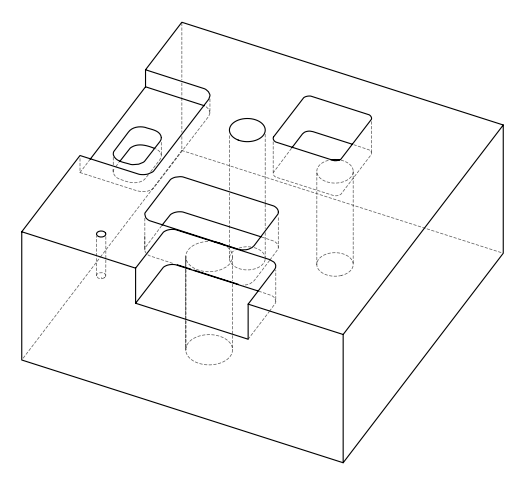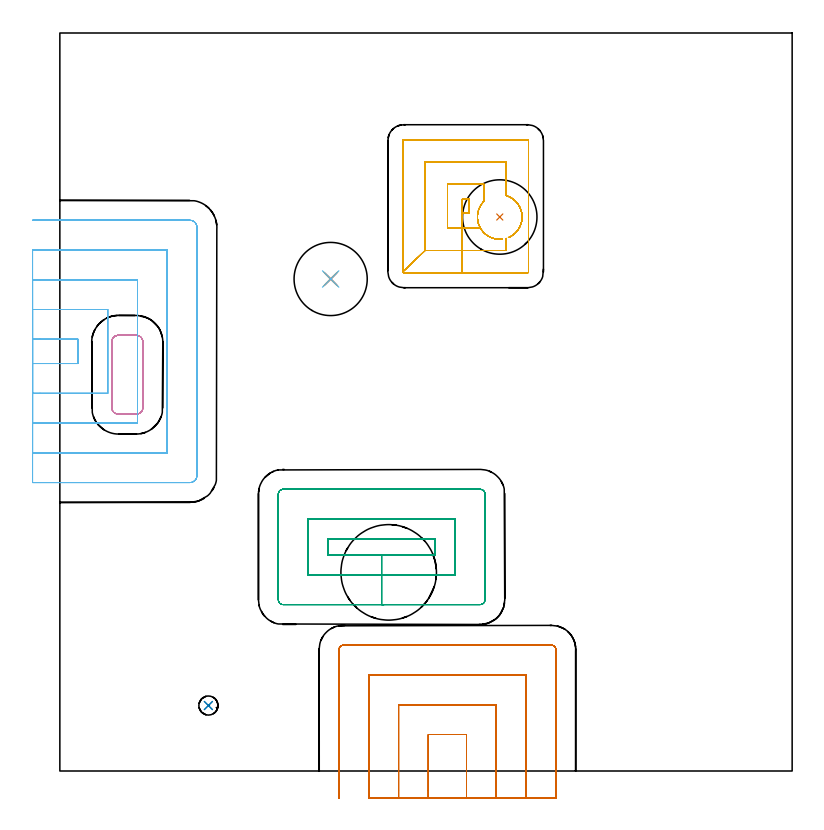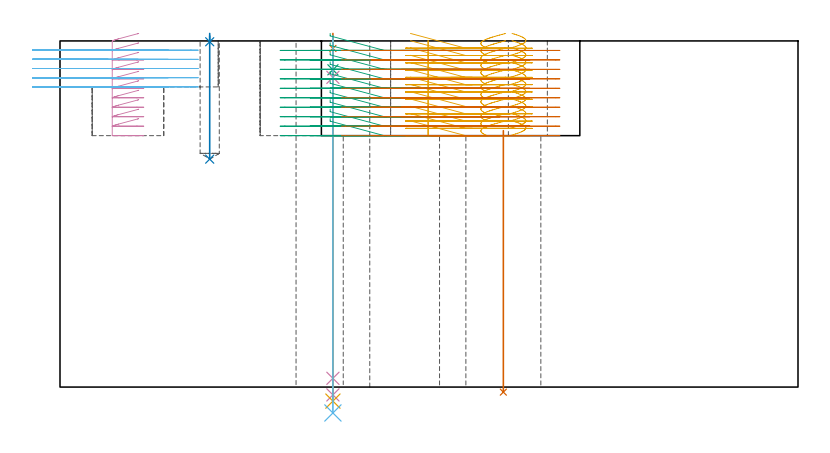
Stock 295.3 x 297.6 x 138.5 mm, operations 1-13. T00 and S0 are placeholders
(PLAN: 14 operations, 10 tool changes, 68.6 min)
(1 SPOT_DRILL | STEP1HOLE | NXT0321_9005460120000 | 0.05 min | 184 mm3)
(2 SPOT_DRILL_1 | STEP1POCKET | NXT0321_9005460120000 | 0.03 min | 0 mm3)
(3 DRILL_BLIND_HOLE_INTO_CENTER | STEP1HOLE | UGT0301_196 | 0.06 min | 366 mm3)
(4 GUN_DRILL_THROUGH_HOLE | STEP1HOLE | UGT0307_003 | 0.63 min | 4912 mm3)
(5 SPADE_DRILL_TO_ENLARGE_THROUGH_HOLE | STEP1HOLE | UGT0306_009 | 0.59 min | 31735 mm3)
(6 DRILL_TO_ENLARGE_THROUGH_HOLE | STEP1HOLE | UGT0301_394 | 0.61 min | 57424 mm3)
(7 INDEXABLE_INSERT_DRILL_THROUGH_HOLE_FROM_SOLID | STEP1HOLE_1 | NXT0302_031 | 0.43 min | 97858 mm3)
(8 DRILL_BLIND_HOLE_INTO_CENTER_1 | STEP1POCKET | UGT0301_196 | 0.2 min | 2124 mm3)
(9 MILL_RECTANGULAR_POCKET | POCKET_RECTANGULAR_STRAIGHT | NXT0201_012 | Follow Part, ap 4, ae 75% | 11.9 min | 232084 mm3)
(10 MILL_RECTANGULAR_POCKET_1 | POCKET_RECTANGULAR_STRAIGHT_1 | NXT0201_012 | Follow Part, ap 4, ae 75% | 2.78 min | 48089 mm3)
(11 MILL_RECTANGULAR_POCKET_2 | POCKET_RECTANGULAR_STRAIGHT_2 | NXT0201_011 | Follow Part, ap 3, ae 75% | 15.8 min | 128040 mm3)
(12 MILL_SLOT | SLOT_PARTIAL_RECTANGULAR | NXT0201_012 | Follow Part, ap 4, ae 75% | 12.11 min | 117570 mm3)
(13 MILL_SLOT_1 | SLOT_PARTIAL_RECTANGULAR_1 | NXT0201_012 | Follow Part, ap 4, ae 75% | 17.78 min | 228581 mm3)
(14 MILL_THROUGH_HOLE_FROM_SOLID_MATERIAL | STEP1HOLE_2 | UGT0201_018 | Circular | 5.63 min | 117104 mm3)
(TOOL NXT0321_9005460120000 | NC Spot Drill, 142deg, 12mm, Carbide, Uncoated | D12 PA142 FL30 Z2)
(TOOL UGT0301_196 | Twist Drill 7.7 mm | D7.7 PA118 FL73 Z2)
(TOOL UGT0307_003 | Gun Drill 7 mm | D7 PA130 FL24 Z1)
(TOOL UGT0306_009 | Spade Drill 18.5mm | D18.5 PA132 FL10 Z2)
(TOOL UGT0301_394 | Twist Drill 29.5 mm | D29.5 PA118 FL165 Z2)
(TOOL NXT0302_031 | Index. Insert Drill 30mm [880-D3000L32-05] | D30 PA176 FL150 Z2)
(TOOL NXT0201_012 | ENDMILL 16mm [2P460-1600-NA 1630] | D16 FL38 Z6)
(TOOL NXT0201_011 | ENDMILL 12mm [2P460-1200-NA 1630] | D12 FL38 Z6)
(TOOL UGT0201_018 | End mill 30 mm | D30 FL50 Z4)
(OP 1 SPOT_DRILL)
G17 G21 G94 G90
T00 M6
G54
G17 G0 G90 X109.2 Y198.4 S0 M3
G43 Z148.5 H0
G94 G81 G98 Z135.5 F250. R141.5
G80
M5
M2
(OP 2 SPOT_DRILL_1)
G17 G21 G94 G90
T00 M6
G54
G17 G0 G90 X59.9 Y26.4 S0 M3
G43 Z148.5 H0
G94 G81 G98 Z138.169 F250. R141.5
G80
M5
M2
(OP 3 DRILL_BLIND_HOLE_INTO_CENTER)
G17 G21 G94 G90
T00 M6
G54
G17 G0 G90 X109.2 Y198.4 S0 M3
G43 Z148.5 H0
G94 G81 G98 Z126.95 F250. R140.5
G80
M5
M2
(OP 4 GUN_DRILL_THROUGH_HOLE)
G17 G21 G94 G90
T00 M6
G54
G17 G0 G90 X109.2 Y198.4 M8
G43 Z148.5 H0
Z136.133
S716 M3
G94 G1 Z123.921 F125. M26
G4 X.084
Z3.5 F250.
G4 X.084
Z-3.132 F125.
G4 X.084
M5
M9
G0 Z136.133
Z148.5
M2
(OP 5 SPADE_DRILL_TO_ENLARGE_THROUGH_HOLE)
G17 G21 G94 G90
T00 M6
G54
G17 G0 G90 X109.2 Y198.4 S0 M3
G43 Z148.5 H0
G94 G73 G98 Z-5.618 F250. Q18.015 R140.5
G80
M5
M2
(OP 6 DRILL_TO_ENLARGE_THROUGH_HOLE)
G17 G21 G94 G90
T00 M6
G54
G17 G0 G90 X109.2 Y198.4 S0 M3
G43 Z148.5 H0
G94 G73 G98 Z-10.363 F250. Q24.81 R140.5
G80
M5
M2
(OP 7 INDEXABLE_INSERT_DRILL_THROUGH_HOLE_FROM_SOLID)
G17 G21 G94 G90
T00 M6
G54
G17 G0 G90 X177.4 Y223.4 S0 M3
G43 Z148.5 H1
G94 G81 G98 Z-2.024 F250. R102.6
G80
M5
M2
(OP 8 DRILL_BLIND_HOLE_INTO_CENTER_1)
G17 G21 G94 G90
T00 M6
G54
G17 G0 G90 X59.9 Y26.4 S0 M3
G43 Z148.5 H0
G94 G81 G98 Z91.2 F250. R140.5
G80
M5
M2
(OP 9 MILL_RECTANGULAR_POCKET)
G17 G21 G94 G90
T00 M6
G54
G17 G0 G90 X108.1 Y90.791 S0 M3
G43 Z148.5 H1
Z141.5
G94 G1 Y87.1 Z140.511 F250.
X129.75 Z134.71
X151.4 F500.
Y93.6
X108.1
Y87.1
X129.75
Y79.1
X159.4
Y101.6
X100.1
Y79.1
X129.75
Y67.1
X169.5
G3 X171.4 Y69. R1.9
G1 Y111.7
G3 X169.5 Y113.6 R1.9
G1 X90.
G3 X88.1 Y111.7 R1.9
G1 Y69.
G3 X90. Y67.1 R1.9
G1 X129.75
X130.75
G0 X108.1 Y90.791 Z137.71
G1 Y87.1 Z136.721 F250.
X129.75 Z130.92
X151.4 F500.
Y93.6
X108.1
Y87.1
X129.75
Y79.1
X159.4
Y101.6
X100.1
Y79.1
X129.75
Y67.1
X169.5
G3 X171.4 Y69. R1.9
G1 Y111.7
G3 X169.5 Y113.6 R1.9
G1 X90.
G3 X88.1 Y111.7 R1.9
G1 Y69.
G3 X90. Y67.1 R1.9
G1 X129.75
X130.75
G0 X108.1 Y90.791 Z133.92
G1 Y87.1 Z132.931 F250.
X129.75 Z127.13
X151.4 F500.
Y93.6
X108.1
Y87.1
X129.75
Y79.1
X159.4
Y101.6
X100.1
Y79.1
X129.75
Y67.1
X169.5
G3 X171.4 Y69. R1.9
G1 Y111.7
G3 X169.5 Y113.6 R1.9
G1 X90.
G3 X88.1 Y111.7 R1.9
G1 Y69.
G3 X90. Y67.1 R1.9
G1 X129.75
X130.75
G0 X108.1 Y90.791 Z130.13
G1 Y87.1 Z129.141 F250.
X129.75 Z123.34
X151.4 F500.
Y93.6
X108.1
Y87.1
X129.75
Y79.1
X159.4
Y101.6
X100.1
Y79.1
X129.75
Y67.1
X169.5
G3 X171.4 Y69. R1.9
G1 Y111.7
G3 X169.5 Y113.6 R1.9
G1 X90.
G3 X88.1 Y111.7 R1.9
G1 Y69.
G3 X90. Y67.1 R1.9
G1 X129.75
X130.75
G0 X108.1 Y90.791 Z126.34
G1 Y87.1 Z125.351 F250.
X129.75 Z119.55
X151.4 F500.
Y93.6
X108.1
Y87.1
X129.75
Y79.1
X159.4
Y101.6
X100.1
Y79.1
X129.75
Y67.1
X169.5
G3 X171.4 Y69. R1.9
G1 Y111.7
G3 X169.5 Y113.6 R1.9
G1 X90.
G3 X88.1 Y111.7 R1.9
G1 Y69.
G3 X90. Y67.1 R1.9
G1 X129.75
X130.75
G0 X108.1 Y90.791 Z122.55
G1 Y87.1 Z121.561 F250.
X129.75 Z115.76
X151.4 F500.
Y93.6
X108.1
Y87.1
X129.75
Y79.1
X159.4
Y101.6
X100.1
Y79.1
X129.75
Y67.1
X169.5
G3 X171.4 Y69. R1.9
G1 Y111.7
G3 X169.5 Y113.6 R1.9
G1 X90.
G3 X88.1 Y111.7 R1.9
G1 Y69.
G3 X90. Y67.1 R1.9
G1 X129.75
X130.75
G0 X108.1 Y90.791 Z118.76
G1 Y87.1 Z117.771 F250.
X129.75 Z111.97
X151.4 F500.
Y93.6
X108.1
Y87.1
X129.75
Y79.1
X159.4
Y101.6
X100.1
Y79.1
X129.75
Y67.1
X169.5
G3 X171.4 Y69. R1.9
G1 Y111.7
G3 X169.5 Y113.6 R1.9
G1 X90.
G3 X88.1 Y111.7 R1.9
G1 Y69.
G3 X90. Y67.1 R1.9
G1 X129.75
X130.75
G0 X108.1 Y90.791 Z114.97
G1 Y87.1 Z113.981 F250.
X129.75 Z108.18
X151.4 F500.
Y93.6
X108.1
Y87.1
X129.75
Y79.1
X159.4
Y101.6
X100.1
Y79.1
X129.75
Y67.1
X169.5
G3 X171.4 Y69. R1.9
G1 Y111.7
G3 X169.5 Y113.6 R1.9
G1 X90.
G3 X88.1 Y111.7 R1.9
G1 Y69.
G3 X90. Y67.1 R1.9
G1 X129.75
X130.75
G0 X108.1 Y90.791 Z111.18
G1 Y87.1 Z110.191 F250.
X129.75 Z104.39
X151.4 F500.
Y93.6
X108.1
Y87.1
X129.75
Y79.1
X159.4
Y101.6
X100.1
Y79.1
X129.75
Y67.1
X169.5
G3 X171.4 Y69. R1.9
G1 Y111.7
G3 X169.5 Y113.6 R1.9
G1 X90.
G3 X88.1 Y111.7 R1.9
G1 Y69.
G3 X90. Y67.1 R1.9
G1 X129.75
X130.75
G0 X108.1 Y90.791 Z107.39
G1 Y87.1 Z106.401 F250.
X129.75 Z100.6
X151.4 F500.
Y93.6
X108.1
Y87.1
X129.75
Y79.1
X159.4
Y101.6
X100.1
Y79.1
X129.75
Y67.1
X169.5
G3 X171.4 Y69. R1.9
G1 Y111.7
G3 X169.5 Y113.6 R1.9
G1 X90.
G3 X88.1 Y111.7 R1.9
G1 Y69.
G3 X90. Y67.1 R1.9
G1 X129.75
X130.75
G0 Z148.5
M5
M2
(OP 10 MILL_RECTANGULAR_POCKET_1)
G17 G21 G94 G90
T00 M6
G54
G17 G0 G90 X31.487 Y175.61 S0 M3
G43 Z148.5 H1
Z141.5
G94 G1 X31.395 Y175.639 Z141.474 F250.
X30.964 Y175.7 Z141.357
X23.436 Z139.34
X23.005 Y175.639 Z139.224
X22.59 Y175.509 Z139.107
X22.2 Y175.315 Z138.99
X21.847 Y175.06 Z138.874
X21.54 Y174.753 Z138.757
X21.285 Y174.4 Z138.641
X21.091 Y174.01 Z138.524
X20.961 Y173.595 Z138.407
X20.9 Y173.164 Z138.291
Y159.8 Z134.71
Y146.6 F500.
G3 X23.6 Y143.9 R2.7
G1 X30.8
G3 X33.5 Y146.6 R2.7
G1 Y173.
G3 X30.8 Y175.7 R2.7
G1 X23.6
G3 X20.9 Y173. R2.7
G1 Y159.8
Y158.8
G0 X31.487 Y175.61 Z137.71
G1 X31.395 Y175.639 Z137.684 F250.
X30.964 Y175.7 Z137.567
X23.436 Z135.55
X23.005 Y175.639 Z135.434
X22.59 Y175.509 Z135.317
X22.2 Y175.315 Z135.2
X21.847 Y175.06 Z135.084
X21.54 Y174.753 Z134.967
X21.285 Y174.4 Z134.851
X21.091 Y174.01 Z134.734
X20.961 Y173.595 Z134.617
X20.9 Y173.164 Z134.501
Y159.8 Z130.92
Y146.6 F500.
G3 X23.6 Y143.9 R2.7
G1 X30.8
G3 X33.5 Y146.6 R2.7
G1 Y173.
G3 X30.8 Y175.7 R2.7
G1 X23.6
G3 X20.9 Y173. R2.7
G1 Y159.8
Y158.8
G0 X31.487 Y175.61 Z133.92
G1 X31.395 Y175.639 Z133.894 F250.
X30.964 Y175.7 Z133.777
X23.436 Z131.76
X23.005 Y175.639 Z131.644
X22.59 Y175.509 Z131.527
X22.2 Y175.315 Z131.41
X21.847 Y175.06 Z131.294
X21.54 Y174.753 Z131.177
X21.285 Y174.4 Z131.061
X21.091 Y174.01 Z130.944
X20.961 Y173.595 Z130.827
X20.9 Y173.164 Z130.711
Y159.8 Z127.13
Y146.6 F500.
G3 X23.6 Y143.9 R2.7
G1 X30.8
G3 X33.5 Y146.6 R2.7
G1 Y173.
G3 X30.8 Y175.7 R2.7
G1 X23.6
G3 X20.9 Y173. R2.7
G1 Y159.8
Y158.8
G0 X31.487 Y175.61 Z130.13
G1 X31.395 Y175.639 Z130.104 F250.
X30.964 Y175.7 Z129.987
X23.436 Z127.97
X23.005 Y175.639 Z127.854
X22.59 Y175.509 Z127.737
X22.2 Y175.315 Z127.62
X21.847 Y175.06 Z127.504
X21.54 Y174.753 Z127.387
X21.285 Y174.4 Z127.271
X21.091 Y174.01 Z127.154
X20.961 Y173.595 Z127.038
X20.9 Y173.164 Z126.921
Y159.8 Z123.34
Y146.6 F500.
G3 X23.6 Y143.9 R2.7
G1 X30.8
G3 X33.5 Y146.6 R2.7
G1 Y173.
G3 X30.8 Y175.7 R2.7
G1 X23.6
G3 X20.9 Y173. R2.7
G1 Y159.8
Y158.8
G0 X31.487 Y175.61 Z126.34
G1 X31.395 Y175.639 Z126.314 F250.
X30.964 Y175.7 Z126.197
X23.436 Z124.18
X23.005 Y175.639 Z124.064
X22.59 Y175.509 Z123.947
X22.2 Y175.315 Z123.83
X21.847 Y175.06 Z123.714
X21.54 Y174.753 Z123.597
X21.285 Y174.4 Z123.481
X21.091 Y174.01 Z123.364
X20.961 Y173.595 Z123.248
X20.9 Y173.164 Z123.131
Y159.8 Z119.55
Y146.6 F500.
G3 X23.6 Y143.9 R2.7
G1 X30.8
G3 X33.5 Y146.6 R2.7
G1 Y173.
G3 X30.8 Y175.7 R2.7
G1 X23.6
G3 X20.9 Y173. R2.7
G1 Y159.8
Y158.8
G0 X31.487 Y175.61 Z122.55
G1 X31.395 Y175.639 Z122.524 F250.
X30.964 Y175.7 Z122.408
X23.436 Z120.39
X23.005 Y175.639 Z120.274
X22.59 Y175.509 Z120.157
X22.2 Y175.315 Z120.04
X21.847 Y175.06 Z119.924
X21.54 Y174.753 Z119.807
X21.285 Y174.4 Z119.691
X21.091 Y174.01 Z119.574
X20.961 Y173.595 Z119.458
X20.9 Y173.164 Z119.341
Y159.8 Z115.76
Y146.6 F500.
G3 X23.6 Y143.9 R2.7
G1 X30.8
G3 X33.5 Y146.6 R2.7
G1 Y173.
G3 X30.8 Y175.7 R2.7
G1 X23.6
G3 X20.9 Y173. R2.7
G1 Y159.8
Y158.8
G0 X31.487 Y175.61 Z118.76
G1 X31.395 Y175.639 Z118.734 F250.
X30.964 Y175.7 Z118.618
X23.436 Z116.6
X23.005 Y175.639 Z116.484
X22.59 Y175.509 Z116.367
X22.2 Y175.315 Z116.25
X21.847 Y175.06 Z116.134
X21.54 Y174.753 Z116.017
X21.285 Y174.4 Z115.901
X21.091 Y174.01 Z115.784
X20.961 Y173.595 Z115.668
X20.9 Y173.164 Z115.551
Y159.8 Z111.97
Y146.6 F500.
G3 X23.6 Y143.9 R2.7
G1 X30.8
G3 X33.5 Y146.6 R2.7
G1 Y173.
G3 X30.8 Y175.7 R2.7
G1 X23.6
G3 X20.9 Y173. R2.7
G1 Y159.8
Y158.8
G0 X31.487 Y175.61 Z114.97
G1 X31.395 Y175.639 Z114.944 F250.
X30.964 Y175.7 Z114.828
X23.436 Z112.81
X23.005 Y175.639 Z112.694
X22.59 Y175.509 Z112.577
X22.2 Y175.315 Z112.46
X21.847 Y175.06 Z112.344
X21.54 Y174.753 Z112.227
X21.285 Y174.4 Z112.111
X21.091 Y174.01 Z111.994
X20.961 Y173.595 Z111.878
X20.9 Y173.164 Z111.761
Y159.8 Z108.18
Y146.6 F500.
G3 X23.6 Y143.9 R2.7
G1 X30.8
G3 X33.5 Y146.6 R2.7
G1 Y173.
G3 X30.8 Y175.7 R2.7
G1 X23.6
G3 X20.9 Y173. R2.7
G1 Y159.8
Y158.8
G0 X31.487 Y175.61 Z111.18
G1 X31.395 Y175.639 Z111.154 F250.
X30.964 Y175.7 Z111.038
X23.436 Z109.02
X23.005 Y175.639 Z108.904
X22.59 Y175.509 Z108.787
X22.2 Y175.315 Z108.67
X21.847 Y175.06 Z108.554
X21.54 Y174.753 Z108.437
X21.285 Y174.4 Z108.321
X21.091 Y174.01 Z108.204
X20.961 Y173.595 Z108.088
X20.9 Y173.164 Z107.971
Y159.8 Z104.39
Y146.6 F500.
G3 X23.6 Y143.9 R2.7
G1 X30.8
G3 X33.5 Y146.6 R2.7
G1 Y173.
G3 X30.8 Y175.7 R2.7
G1 X23.6
G3 X20.9 Y173. R2.7
G1 Y159.8
Y158.8
G0 X31.487 Y175.61 Z107.39
G1 X31.395 Y175.639 Z107.364 F250.
X30.964 Y175.7 Z107.248
X23.436 Z105.23
X23.005 Y175.639 Z105.114
X22.59 Y175.509 Z104.997
X22.2 Y175.315 Z104.88
X21.847 Y175.06 Z104.764
X21.54 Y174.753 Z104.647
X21.285 Y174.4 Z104.531
X21.091 Y174.01 Z104.414
X20.961 Y173.595 Z104.298
X20.9 Y173.164 Z104.181
Y159.8 Z100.6
Y146.6 F500.
G3 X23.6 Y143.9 R2.7
G1 X30.8
G3 X33.5 Y146.6 R2.7
G1 Y173.
G3 X30.8 Y175.7 R2.7
G1 X23.6
G3 X20.9 Y173. R2.7
G1 Y159.8
Y158.8
G0 Z148.5
M5
M2
(OP 11 MILL_RECTANGULAR_POCKET_2)
G17 G21 G94 G90
T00 M6
G54
G17 G0 G90 X178.322 Y214.455 S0 M3
G43 Z148.5 H1
Z141.5
G94 G1 X177.902 Y214.408 Z141.386 F250.
X176.899 Y214.409 Z141.118
X175.903 Y214.52 Z140.849
X174.925 Y214.74 Z140.581
X173.977 Y215.068 Z140.312
X173.155 Y215.465 Z140.067
X172.781 Y215.665 Z139.954
X172.399 Y215.907 Z139.832
X172.058 Y216.159 Z139.719
X171.716 Y216.412 Z139.605
X170.893 Y217.173 Z139.304
X170.17 Y218.031 Z139.004
X169.559 Y218.971 Z138.703
X169.07 Y219.98 Z138.403
X168.71 Y221.043 Z138.102
X168.485 Y222.141 Z137.802
X168.397 Y223.259 Z137.501
X168.45 Y224.38 Z137.201
X168.641 Y225.485 Z136.9
X168.968 Y226.558 Z136.6
X169.425 Y227.582 Z136.299
X170.006 Y228.541 Z135.999
X170.702 Y229.42 Z135.698
X171. Y229.723 Z135.585
Y236.6 F500.
X156.3
Y218.9
X169.611
G0 X180.869 Y215.095 Z141.5
G1 X181.736 Y215.504 Z141.243 F250.
X182.684 Y216.104 Z140.942
X183.549 Y216.817 Z140.642
X184.319 Y217.633 Z140.341
X184.982 Y218.537 Z140.041
X185.528 Y219.517 Z139.74
X185.947 Y220.557 Z139.44
X186.234 Y221.641 Z139.139
X186.385 Y222.753 Z138.839
X186.396 Y223.874 Z138.538
X186.267 Y224.988 Z138.238
X186.001 Y226.078 Z137.937
X185.84 Y226.52 Z137.811
X185.693 Y226.918 Z137.698
X185.235 Y227.846 Z137.42
X185.008 Y228.205 Z137.307
X184.781 Y228.564 Z137.193
X184.085 Y229.435 Z136.894
X183.286 Y230.214 Z136.595
X182.398 Y230.889 Z136.296
X181.433 Y231.448 Z135.997
X180.407 Y231.885 Z135.698
X180. Y232.007 Z135.585
Y245.6 F500.
X147.3
Y209.9
X180.
Y214.786
G0 X140.224 Y200.9 Z141.5
G1 X162.3 Z135.585 F250.
Y224.9
X165. F500.
Y230.6
X162.3
Y224.9
G0 X147.3 Y209.9 Z138.585
G1 Z135.585 F250.
X138.3 Y201.3 F500.
G3 X138.7 Y200.9 R0.4
G1 X188.6
G3 X189. Y201.3 R0.4
G1 Y254.2
G3 X188.6 Y254.6 R0.4
G1 X138.7
G3 X138.3 Y254.2 R0.4
G1 Y201.3
G3 X138.7 Y200.9 R0.4
G1 X139.072
G0 X178.325 Y214.454 Z138.585
G1 X178.046 Y214.416 Z138.509 F250.
X177.622 Y214.406 Z138.395
X177.197 Y214.395 Z138.282
X176.282 Y214.463 Z138.036
X175.379 Y214.622 Z137.79
X174.497 Y214.873 Z137.544
X173.655 Y215.218 Z137.301
X173.401 Y215.334 Z137.226
X173.155 Y215.465 Z137.151
X172.445 Y215.877 Z136.931
X171.497 Y216.598 Z136.612
X170.652 Y217.438 Z136.293
X169.925 Y218.381 Z135.974
X169.329 Y219.412 Z135.655
X168.874 Y220.512 Z135.335
X168.568 Y221.663 Z135.016
X168.416 Y222.844 Z134.697
X168.421 Y224.035 Z134.378
X168.583 Y225.214 Z134.059
X168.899 Y226.363 Z133.74
X169.363 Y227.459 Z133.421
X169.967 Y228.485 Z133.102
X170.702 Y229.422 Z132.783
X171. Y229.725 Z132.669
Y236.6 F500.
X156.3
Y218.9
X169.614
G0 X180.863 Y215.105 Z138.585
G1 X181.259 Y215.264 Z138.47 F250.
X182.234 Y215.802 Z138.172
X183.134 Y216.457 Z137.873
X183.947 Y217.218 Z137.575
X184.66 Y218.073 Z137.277
X185.263 Y219.009 Z136.978
X185.745 Y220.013 Z136.68
X186.1 Y221.068 Z136.382
X186.322 Y222.159 Z136.083
X186.361 Y222.582 Z135.97
X186.399 Y223.004 Z135.856
X186.401 Y223.745 Z135.658
X186.343 Y224.482 Z135.459
X186.272 Y224.901 Z135.346
X186.201 Y225.319 Z135.232
X185.932 Y226.286 Z134.963
X185.558 Y227.216 Z134.694
X185.082 Y228.099 Z134.426
X184.511 Y228.924 Z134.157
X183.852 Y229.68 Z133.888
X183.114 Y230.359 Z133.619
X182.773 Y230.612 Z133.505
X182.432 Y230.866 Z133.392
X181.452 Y231.439 Z133.087
X180.407 Y231.885 Z132.783
X180. Y232.007 Z132.669
Y245.6 F500.
X147.3
Y209.9
X180.
Y214.788
G0 X140.224 Y200.9 Z138.585
G1 X162.3 Z132.669 F250.
Y224.9
X165. F500.
Y230.6
X162.3
Y224.9
G0 X147.3 Y209.9 Z135.669
G1 Z132.669 F250.
X138.3 Y201.3 F500.
G3 X138.7 Y200.9 R0.4
G1 X188.6
G3 X189. Y201.3 R0.4
G1 Y254.2
G3 X188.6 Y254.6 R0.4
G1 X138.7
G3 X138.3 Y254.2 R0.4
G1 Y201.3
G3 X138.7 Y200.9 R0.4
G1 X139.072
G0 X178.325 Y214.456 Z135.669
G1 X178.056 Y214.42 Z135.596 F250.
X176.984 Y214.406 Z135.309
X175.919 Y214.518 Z135.022
X174.874 Y214.755 Z134.735
X173.864 Y215.115 Z134.448
X173.169 Y215.457 Z134.24
X172.795 Y215.657 Z134.126
X171.858 Y216.3 Z133.822
X171.01 Y217.054 Z133.518
X170.264 Y217.91 Z133.214
X169.63 Y218.852 Z132.91
X169.121 Y219.866 Z132.605
X168.742 Y220.937 Z132.301
X168.501 Y222.046 Z131.997
X168.402 Y223.177 Z131.693
X168.445 Y224.312 Z131.389
X168.63 Y225.432 Z131.084
X168.955 Y226.52 Z130.78
X169.413 Y227.558 Z130.476
X169.999 Y228.531 Z130.172
X170.702 Y229.422 Z129.868
X171. Y229.725 Z129.754
Y236.6 F500.
X156.3
Y218.9
X169.614
G0 X180.864 Y215.103 Z135.669
G1 X181.156 Y215.216 Z135.585 F250.
X181.533 Y215.411 Z135.471
X181.91 Y215.606 Z135.358
X182.872 Y216.248 Z135.048
X183.744 Y217.009 Z134.738
X184.511 Y217.875 Z134.428
X185.161 Y218.832 Z134.118
X185.683 Y219.864 Z133.808
X186.068 Y220.955 Z133.498
X186.311 Y222.086 Z133.188
X186.407 Y223.239 Z132.878
X186.395 Y223.663 Z132.764
X186.385 Y224.02 Z132.668
X186.346 Y224.376 Z132.572
X186.299 Y224.798 Z132.459
X186.068 Y225.847 Z132.171
X185.714 Y226.862 Z131.883
X185.242 Y227.827 Z131.595
X184.659 Y228.729 Z131.307
X183.972 Y229.556 Z131.019
X183.191 Y230.294 Z130.731
X182.329 Y230.935 Z130.443
X181.396 Y231.468 Z130.155
X180.406 Y231.887 Z129.868
X180. Y232.01 Z129.754
Y245.6 F500.
X147.3
Y209.9
X180.
Y214.79
G0 X140.224 Y200.9 Z135.669
G1 X162.3 Z129.754 F250.
Y224.9
X165. F500.
Y230.6
X162.3
Y224.9
G0 X147.3 Y209.9 Z132.754
G1 Z129.754 F250.
X138.3 Y201.3 F500.
G3 X138.7 Y200.9 R0.4
G1 X188.6
G3 X189. Y201.3 R0.4
G1 Y254.2
G3 X188.6 Y254.6 R0.4
G1 X138.7
G3 X138.3 Y254.2 R0.4
G1 Y201.3
G3 X138.7 Y200.9 R0.4
G1 X139.072
G0 X178.32 Y214.452 Z132.754
G1 X178.159 Y214.429 Z132.71 F250.
X177.088 Y214.401 Z132.423
X176.021 Y214.501 Z132.136
X174.974 Y214.727 Z131.849
X173.96 Y215.075 Z131.562
X173.159 Y215.463 Z131.323
X172.785 Y215.663 Z131.209
X172.399 Y215.907 Z131.087
X172.057 Y216.16 Z130.973
X171.716 Y216.412 Z130.859
X171.057 Y217.005 Z130.622
X170.77 Y217.318 Z130.508
X170.484 Y217.631 Z130.395
X169.796 Y218.574 Z130.082
X169.236 Y219.599 Z129.769
X168.813 Y220.688 Z129.456
X168.534 Y221.822 Z129.143
X168.405 Y222.983 Z128.83
X168.426 Y224.151 Z128.517
X168.599 Y225.306 Z128.204
X168.919 Y226.429 Z127.891
X169.382 Y227.501 Z127.578
X169.979 Y228.505 Z127.265
X170.702 Y229.423 Z126.952
X171. Y229.725 Z126.838
Y236.6 F500.
X156.3
Y218.9
X169.61
G0 X180.865 Y215.106 Z132.754
G1 X181.248 Y215.259 Z132.643 F250.
X182.188 Y215.772 Z132.356
X182.537 Y216.014 Z132.243
X182.886 Y216.256 Z132.129
X183.645 Y216.909 Z131.861
X184.327 Y217.642 Z131.592
X184.583 Y217.981 Z131.479
X184.838 Y218.319 Z131.365
X185.408 Y219.276 Z131.066
X185.856 Y220.296 Z130.768
X186.174 Y221.363 Z130.47
X186.359 Y222.461 Z130.171
X186.406 Y223.574 Z129.873
X186.316 Y224.684 Z129.574
X186.09 Y225.774 Z129.276
X185.959 Y226.178 Z129.162
X185.828 Y226.582 Z129.049
X185.528 Y227.284 Z128.844
X185.169 Y227.959 Z128.639
X184.938 Y228.315 Z128.525
X184.705 Y228.67 Z128.412
X184.014 Y229.512 Z128.12
X183.227 Y230.265 Z127.828
X182.354 Y230.917 Z127.536
X181.41 Y231.46 Z127.244
X180.407 Y231.885 Z126.952
X180. Y232.007 Z126.838
Y245.6 F500.
X147.3
Y209.9
X180.
Y214.79
G0 X140.224 Y200.9 Z132.754
G1 X162.3 Z126.838 F250.
Y224.9
X165. F500.
Y230.6
X162.3
Y224.9
G0 X147.3 Y209.9 Z129.838
G1 Z126.838 F250.
X138.3 Y201.3 F500.
G3 X138.7 Y200.9 R0.4
G1 X188.6
G3 X189. Y201.3 R0.4
G1 Y254.2
G3 X188.6 Y254.6 R0.4
G1 X138.7
G3 X138.3 Y254.2 R0.4
G1 Y201.3
G3 X138.7 Y200.9 R0.4
G1 X139.072
G0 X178.321 Y214.458 Z129.838
G1 X177.801 Y214.405 Z129.698 F250.
X176.757 Y214.419 Z129.418
X175.721 Y214.554 Z129.139
X174.707 Y214.806 Z128.859
X173.73 Y215.174 Z128.579
X172.785 Y215.663 Z128.294
X172.487 Y215.849 Z128.2
X172.143 Y216.097 Z128.086
X171.798 Y216.346 Z127.972
X170.96 Y217.103 Z127.669
X170.223 Y217.959 Z127.367
X169.599 Y218.901 Z127.064
X169.098 Y219.914 Z126.761
X168.727 Y220.981 Z126.458
X168.492 Y222.086 Z126.156
X168.398 Y223.212 Z125.853
X168.445 Y224.34 Z125.55
X168.633 Y225.454 Z125.248
X168.959 Y226.536 Z124.945
X169.417 Y227.569 Z124.642
X170.001 Y228.536 Z124.339
X170.702 Y229.422 Z124.037
X171. Y229.724 Z123.923
Y236.6 F500.
X156.3
Y218.9
X169.611
G0 X180.869 Y215.098 Z129.838
G1 X181.647 Y215.456 Z129.609 F250.
X182.012 Y215.673 Z129.495
X182.376 Y215.891 Z129.381
X183.244 Y216.545 Z129.09
X184.027 Y217.299 Z128.799
X184.714 Y218.142 Z128.508
X185.294 Y219.061 Z128.217
X185.759 Y220.043 Z127.925
X186.102 Y221.074 Z127.634
X186.319 Y222.139 Z127.343
X186.406 Y223.222 Z127.052
X186.362 Y224.308 Z126.761
X186.3 Y224.728 Z126.647
X186.237 Y225.148 Z126.533
X185.992 Y226.106 Z126.268
X185.846 Y226.504 Z126.154
X185.699 Y226.903 Z126.041
X185.436 Y227.471 Z125.873
X185.134 Y228.019 Z125.705
X184.899 Y228.373 Z125.591
X184.664 Y228.726 Z125.478
X183.976 Y229.553 Z125.189
X183.195 Y230.292 Z124.901
X182.331 Y230.933 Z124.613
X181.397 Y231.466 Z124.325
X180.407 Y231.885 Z124.037
X180. Y232.007 Z123.923
Y245.6 F500.
X147.3
Y209.9
X180.
Y214.786
G0 X140.224 Y200.9 Z129.838
G1 X162.3 Z123.923 F250.
Y224.9
X165. F500.
Y230.6
X162.3
Y224.9
G0 X147.3 Y209.9 Z126.923
G1 Z123.923 F250.
X138.3 Y201.3 F500.
G3 X138.7 Y200.9 R0.4
G1 X188.6
G3 X189. Y201.3 R0.4
G1 Y254.2
G3 X188.6 Y254.6 R0.4
G1 X138.7
G3 X138.3 Y254.2 R0.4
G1 Y201.3
G3 X138.7 Y200.9 R0.4
G1 X139.072
G0 X178.325 Y214.459 Z126.923
G1 X177.734 Y214.402 Z126.764 F250.
X176.656 Y214.427 Z126.475
X175.589 Y214.579 Z126.186
X174.548 Y214.858 Z125.897
X173.547 Y215.257 Z125.609
X172.733 Y215.695 Z125.361
X171.764 Y216.374 Z125.044
X170.893 Y217.174 Z124.727
X170.134 Y218.081 Z124.41
X169.5 Y219.08 Z124.093
X169.003 Y220.154 Z123.776
X168.65 Y221.283 Z123.459
X168.448 Y222.448 Z123.142
X168.4 Y223.63 Z122.825
X168.508 Y224.808 Z122.508
X168.769 Y225.962 Z122.191
X169.178 Y227.072 Z121.874
X169.73 Y228.119 Z121.557
X170.413 Y229.084 Z121.24
X171. Y229.724 Z121.008
Y236.6 F500.
X156.3
Y218.9
X169.613
G0 X180.871 Y215.093 Z126.923
G1 X181.225 Y215.244 Z126.82 F250.
X181.765 Y215.52 Z126.657
X182.126 Y215.743 Z126.544
X182.487 Y215.966 Z126.43
X183.422 Y216.701 Z126.111
X184.252 Y217.553 Z125.793
X184.963 Y218.507 Z125.474
X185.542 Y219.546 Z125.155
X185.979 Y220.653 Z124.836
X186.266 Y221.807 Z124.518
X186.399 Y222.989 Z124.199
X186.374 Y224.178 Z123.88
X186.318 Y224.599 Z123.767
X186.261 Y225.019 Z123.653
X185.992 Y226.106 Z123.353
X185.846 Y226.504 Z123.239
X185.699 Y226.903 Z123.125
X185.431 Y227.481 Z122.955
X185.122 Y228.039 Z122.784
X184.886 Y228.392 Z122.67
X184.65 Y228.745 Z122.556
X183.963 Y229.567 Z122.269
X183.184 Y230.301 Z121.982
X182.323 Y230.938 Z121.695
X181.393 Y231.469 Z121.408
X180.407 Y231.885 Z121.121
X180. Y232.008 Z121.008
Y245.6 F500.
X147.3
Y209.9
X180.
Y214.786
G0 X140.224 Y200.9 Z126.923
G1 X162.3 Z121.008 F250.
Y224.9
X165. F500.
Y230.6
X162.3
Y224.9
G0 X147.3 Y209.9 Z124.008
G1 Z121.008 F250.
X138.3 Y201.3 F500.
G3 X138.7 Y200.9 R0.4
G1 X188.6
G3 X189. Y201.3 R0.4
G1 Y254.2
G3 X188.6 Y254.6 R0.4
G1 X138.7
G3 X138.3 Y254.2 R0.4
G1 Y201.3
G3 X138.7 Y200.9 R0.4
G1 X139.072
G0 X178.324 Y214.455 Z124.008
G1 X177.899 Y214.408 Z123.893 F250.
X176.895 Y214.409 Z123.624
X175.897 Y214.521 Z123.355
X174.918 Y214.742 Z123.086
X173.969 Y215.071 Z122.817
X173.156 Y215.464 Z122.575
X172.912 Y215.595 Z122.501
X172.676 Y215.741 Z122.426
X172.315 Y215.964 Z122.313
X171.388 Y216.693 Z121.997
X170.565 Y217.537 Z121.681
X169.858 Y218.481 Z121.365
X169.281 Y219.509 Z121.049
X168.843 Y220.603 Z120.733
X168.551 Y221.745 Z120.417
X168.411 Y222.916 Z120.101
X168.424 Y224.095 Z119.785
X168.591 Y225.262 Z119.47
X168.91 Y226.397 Z119.154
X169.373 Y227.481 Z118.838
X169.974 Y228.495 Z118.522
X170.702 Y229.422 Z118.206
X171. Y229.725 Z118.092
Y236.6 F500.
X156.3
Y218.9
X169.613
G0 X180.868 Y215.097 Z124.008
G1 X181.705 Y215.487 Z123.76 F250.
X182.661 Y216.088 Z123.458
X183.534 Y216.803 Z123.155
X184.311 Y217.622 Z122.853
X184.979 Y218.532 Z122.55
X185.529 Y219.519 Z122.248
X185.95 Y220.566 Z121.945
X186.238 Y221.658 Z121.643
X186.386 Y222.777 Z121.34
X186.394 Y223.906 Z121.038
X186.26 Y225.027 Z120.735
X185.987 Y226.123 Z120.433
X185.84 Y226.521 Z120.319
X185.693 Y226.919 Z120.205
X185.394 Y227.555 Z120.017
X184.877 Y228.423 Z119.746
X184.175 Y229.334 Z119.438
X183.363 Y230.147 Z119.13
X182.454 Y230.851 Z118.822
X181.464 Y231.433 Z118.514
X180.407 Y231.885 Z118.206
X180. Y232.007 Z118.092
Y245.6 F500.
X147.3
Y209.9
X180.
Y214.786
G0 X140.224 Y200.9 Z124.008
G1 X162.3 Z118.092 F250.
Y224.9
X165. F500.
Y230.6
X162.3
Y224.9
G0 X147.3 Y209.9 Z121.092
G1 Z118.092 F250.
X138.3 Y201.3 F500.
G3 X138.7 Y200.9 R0.4
G1 X188.6
G3 X189. Y201.3 R0.4
G1 Y254.2
G3 X188.6 Y254.6 R0.4
G1 X138.7
G3 X138.3 Y254.2 R0.4
G1 Y201.3
G3 X138.7 Y200.9 R0.4
G1 X139.072
G0 X178.319 Y214.454 Z121.092
G1 X177.899 Y214.408 Z120.979 F250.
X176.895 Y214.409 Z120.71
X175.898 Y214.52 Z120.441
X174.919 Y214.742 Z120.172
X173.97 Y215.071 Z119.903
X173.156 Y215.464 Z119.661
X172.782 Y215.665 Z119.547
X172.398 Y215.908 Z119.425
X172.056 Y216.16 Z119.311
X171.715 Y216.413 Z119.198
X170.893 Y217.173 Z118.898
X170.171 Y218.028 Z118.598
X169.561 Y218.967 Z118.298
X169.072 Y219.973 Z117.998
X168.711 Y221.033 Z117.698
X168.619 Y221.447 Z117.584
X168.527 Y221.862 Z117.471
X168.403 Y223.017 Z117.159
X168.428 Y224.179 Z116.848
X168.603 Y225.328 Z116.536
X168.925 Y226.445 Z116.225
X169.387 Y227.512 Z115.913
X169.983 Y228.51 Z115.602
X170.702 Y229.423 Z115.291
X171. Y229.725 Z115.177
Y236.6 F500.
X156.3
Y218.9
X169.611
G0 X180.865 Y215.097 Z121.092
G1 X181.751 Y215.512 Z120.83 F250.
X182.746 Y216.15 Z120.513
X183.648 Y216.912 Z120.197
X184.443 Y217.786 Z119.88
X185.117 Y218.756 Z119.564
X185.659 Y219.807 Z119.247
X186.058 Y220.919 Z118.931
X186.309 Y222.073 Z118.614
X186.406 Y223.251 Z118.297
X186.348 Y224.431 Z117.981
X186.136 Y225.593 Z117.664
X185.775 Y226.718 Z117.348
X185.269 Y227.786 Z117.031
X185.045 Y228.146 Z116.917
X184.821 Y228.507 Z116.804
X184.122 Y229.394 Z116.501
X183.318 Y230.187 Z116.198
X182.421 Y230.873 Z115.896
X181.446 Y231.442 Z115.593
X180.407 Y231.885 Z115.291
X180. Y232.007 Z115.177
Y245.6 F500.
X147.3
Y209.9
X180.
Y214.786
G0 X140.224 Y200.9 Z121.092
G1 X162.3 Z115.177 F250.
Y224.9
X165. F500.
Y230.6
X162.3
Y224.9
G0 X147.3 Y209.9 Z118.177
G1 Z115.177 F250.
X138.3 Y201.3 F500.
G3 X138.7 Y200.9 R0.4
G1 X188.6
G3 X189. Y201.3 R0.4
G1 Y254.2
G3 X188.6 Y254.6 R0.4
G1 X138.7
G3 X138.3 Y254.2 R0.4
G1 Y201.3
G3 X138.7 Y200.9 R0.4
G1 X139.072
G0 X178.323 Y214.456 Z118.177
G1 X177.668 Y214.398 Z118.001 F250.
X176.606 Y214.429 Z117.716
X175.555 Y214.585 Z117.431
X174.529 Y214.863 Z117.147
X173.543 Y215.259 Z116.862
X173.167 Y215.458 Z116.748
X172.793 Y215.658 Z116.634
X172.399 Y215.907 Z116.509
X172.058 Y216.159 Z116.396
X171.716 Y216.412 Z116.282
X170.893 Y217.173 Z115.981
X170.17 Y218.03 Z115.681
X169.559 Y218.971 Z115.38
X169.07 Y219.98 Z115.08
X168.71 Y221.042 Z114.779
X168.485 Y222.141 Z114.479
X168.397 Y223.259 Z114.178
X168.45 Y224.38 Z113.878
X168.641 Y225.485 Z113.577
X168.968 Y226.558 Z113.277
X169.425 Y227.582 Z112.976
X170.006 Y228.541 Z112.676
X170.702 Y229.42 Z112.375
X171. Y229.723 Z112.262
Y236.6 F500.
X156.3
Y218.9
X169.611
G0 X180.869 Y215.102 Z118.177
G1 X181.667 Y215.469 Z117.942 F250.
X182.627 Y216.066 Z117.639
X183.505 Y216.78 Z117.335
X184.287 Y217.597 Z117.032
X184.96 Y218.506 Z116.729
X185.514 Y219.493 Z116.426
X185.94 Y220.54 Z116.123
X186.231 Y221.633 Z115.82
X186.384 Y222.754 Z115.517
X186.394 Y223.179 Z115.403
X186.405 Y223.603 Z115.289
X186.331 Y224.568 Z115.03
X186.155 Y225.519 Z114.771
X185.877 Y226.446 Z114.512
X185.502 Y227.338 Z114.252
X185.299 Y227.711 Z114.138
X185.095 Y228.084 Z114.025
X184.513 Y228.928 Z113.75
X183.838 Y229.701 Z113.475
X183.079 Y230.392 Z113.2
X182.247 Y230.993 Z112.925
X181.352 Y231.494 Z112.65
X180.406 Y231.891 Z112.375
X180. Y232.014 Z112.262
Y245.6 F500.
X147.3
Y209.9
X180.
Y214.787
G0 X140.224 Y200.9 Z118.177
G1 X162.3 Z112.262 F250.
Y224.9
X165. F500.
Y230.6
X162.3
Y224.9
G0 X147.3 Y209.9 Z115.262
G1 Z112.262 F250.
X138.3 Y201.3 F500.
G3 X138.7 Y200.9 R0.4
G1 X188.6
G3 X189. Y201.3 R0.4
G1 Y254.2
G3 X188.6 Y254.6 R0.4
G1 X138.7
G3 X138.3 Y254.2 R0.4
G1 Y201.3
G3 X138.7 Y200.9 R0.4
G1 X139.072
G0 X178.324 Y214.44 Z115.262
G1 X177.187 Y214.395 Z114.957 F250.
X176.051 Y214.493 Z114.651
X175.272 Y214.656 Z114.438
X174.856 Y214.758 Z114.323
X173.867 Y215.114 Z114.041
X173.169 Y215.457 Z113.833
X172.795 Y215.657 Z113.719
X172.478 Y215.855 Z113.619
X172.134 Y216.103 Z113.506
X171.79 Y216.352 Z113.392
X170.954 Y217.11 Z113.089
X170.218 Y217.966 Z112.787
X169.595 Y218.908 Z112.484
X169.095 Y219.92 Z112.182
X168.725 Y220.986 Z111.88
X168.492 Y222.091 Z111.577
X168.398 Y223.215 Z111.275
X168.446 Y224.343 Z110.972
X168.634 Y225.456 Z110.67
X168.96 Y226.537 Z110.367
X169.418 Y227.569 Z110.065
X170.002 Y228.535 Z109.762
X170.702 Y229.42 Z109.46
X171. Y229.723 Z109.346
Y236.6 F500.
X156.3
Y218.9
X169.611
G0 X180.866 Y215.104 Z115.262
G1 X181.586 Y215.426 Z115.05 F250.
X182.56 Y216.019 Z114.744
X183.452 Y216.731 Z114.439
X184.247 Y217.55 Z114.133
X184.931 Y218.462 Z113.827
X185.495 Y219.454 Z113.522
X185.929 Y220.509 Z113.216
X186.227 Y221.611 Z112.91
X186.383 Y222.741 Z112.605
X186.394 Y223.882 Z112.299
X186.262 Y225.015 Z111.993
X185.987 Y226.122 Z111.687
X185.84 Y226.52 Z111.574
X185.693 Y226.918 Z111.46
X185.219 Y227.873 Z111.174
X184.635 Y228.766 Z110.889
X183.95 Y229.583 Z110.603
X183.173 Y230.313 Z110.317
X182.315 Y230.947 Z110.031
X181.389 Y231.475 Z109.746
X180.406 Y231.89 Z109.46
X180. Y232.013 Z109.346
Y245.6 F500.
X147.3
Y209.9
X180.
Y214.787
G0 X140.224 Y200.9 Z115.262
G1 X162.3 Z109.346 F250.
Y224.9
X165. F500.
Y230.6
X162.3
Y224.9
G0 X147.3 Y209.9 Z112.346
G1 Z109.346 F250.
X138.3 Y201.3 F500.
G3 X138.7 Y200.9 R0.4
G1 X188.6
G3 X189. Y201.3 R0.4
G1 Y254.2
G3 X188.6 Y254.6 R0.4
G1 X138.7
G3 X138.3 Y254.2 R0.4
G1 Y201.3
G3 X138.7 Y200.9 R0.4
G1 X139.072
G0 X178.323 Y214.44 Z112.346
G1 X177.188 Y214.394 Z112.042 F250.
X176.051 Y214.493 Z111.736
X175.272 Y214.656 Z111.523
X174.856 Y214.758 Z111.408
X173.981 Y215.066 Z111.159
X173.164 Y215.46 Z110.916
X172.79 Y215.66 Z110.802
X172.398 Y215.907 Z110.678
X172.057 Y216.16 Z110.565
X171.716 Y216.412 Z110.451
X170.892 Y217.173 Z110.15
X170.17 Y218.031 Z109.85
X169.559 Y218.972 Z109.549
X169.07 Y219.981 Z109.249
X168.71 Y221.043 Z108.948
X168.485 Y222.141 Z108.648
X168.397 Y223.26 Z108.347
X168.45 Y224.38 Z108.047
X168.641 Y225.485 Z107.746
X168.968 Y226.558 Z107.446
X169.425 Y227.582 Z107.145
X170.006 Y228.541 Z106.845
X170.702 Y229.42 Z106.544
X171. Y229.723 Z106.431
Y236.6 F500.
X156.3
Y218.9
X169.611
G0 X180.867 Y215.104 Z112.346
G1 X181.587 Y215.426 Z112.135 F250.
X182.562 Y216.02 Z111.829
X183.454 Y216.732 Z111.523
X184.248 Y217.551 Z111.217
X184.933 Y218.464 Z110.912
X185.497 Y219.456 Z110.606
X185.931 Y220.511 Z110.3
X186.228 Y221.613 Z109.994
X186.383 Y222.743 Z109.689
X186.394 Y223.884 Z109.383
X186.261 Y225.018 Z109.077
X185.986 Y226.125 Z108.771
X185.632 Y227.059 Z108.504
X185.153 Y227.987 Z108.224
X184.569 Y228.853 Z107.944
X183.889 Y229.646 Z107.664
X183.122 Y230.355 Z107.384
X182.279 Y230.971 Z107.104
X181.369 Y231.485 Z106.824
X180.406 Y231.89 Z106.544
X180. Y232.013 Z106.431
Y245.6 F500.
X147.3
Y209.9
X180.
Y214.787
G0 X140.224 Y200.9 Z112.346
G1 X162.3 Z106.431 F250.
Y224.9
X165. F500.
Y230.6
X162.3
Y224.9
G0 X147.3 Y209.9 Z109.431
G1 Z106.431 F250.
X138.3 Y201.3 F500.
G3 X138.7 Y200.9 R0.4
G1 X188.6
G3 X189. Y201.3 R0.4
G1 Y254.2
G3 X188.6 Y254.6 R0.4
G1 X138.7
G3 X138.3 Y254.2 R0.4
G1 Y201.3
G3 X138.7 Y200.9 R0.4
G1 X139.072
G0 X178.323 Y214.444 Z109.431
G1 X177.218 Y214.394 Z109.134 F250.
X176.051 Y214.493 Z108.82
X175.129 Y214.692 Z108.568
X174.716 Y214.801 Z108.453
X173.987 Y215.063 Z108.246
X173.164 Y215.46 Z108.001
X172.79 Y215.66 Z107.887
X172.398 Y215.907 Z107.763
X172.057 Y216.16 Z107.649
X171.716 Y216.412 Z107.536
X170.892 Y217.173 Z107.235
X170.17 Y218.031 Z106.935
X169.559 Y218.972 Z106.634
X169.07 Y219.981 Z106.334
X168.71 Y221.043 Z106.033
X168.485 Y222.142 Z105.733
X168.397 Y223.26 Z105.432
X168.45 Y224.38 Z105.132
X168.641 Y225.485 Z104.831
X168.968 Y226.558 Z104.531
X169.425 Y227.582 Z104.23
X170.006 Y228.541 Z103.93
X170.702 Y229.42 Z103.629
X171. Y229.723 Z103.515
Y236.6 F500.
X156.3
Y218.9
X169.611
G0 X180.867 Y215.101 Z109.431
G1 X181.721 Y215.498 Z109.178 F250.
X182.71 Y216.126 Z108.864
X183.609 Y216.877 Z108.551
X184.404 Y217.739 Z108.237
X185.079 Y218.696 Z107.923
X185.625 Y219.732 Z107.609
X186.032 Y220.831 Z107.295
X186.293 Y221.973 Z106.981
X186.403 Y223.14 Z106.667
X186.361 Y224.31 Z106.353
X186.168 Y225.466 Z106.039
X186.051 Y225.874 Z105.925
X185.958 Y226.203 Z105.834
X185.839 Y226.523 Z105.742
X185.736 Y226.801 Z105.663
X185.615 Y227.072 Z105.583
X185.442 Y227.459 Z105.47
X184.862 Y228.446 Z105.163
X184.162 Y229.352 Z104.856
X183.352 Y230.161 Z104.549
X182.446 Y230.862 Z104.243
X181.459 Y231.442 Z103.936
X180.406 Y231.891 Z103.629
X180. Y232.014 Z103.515
Y245.6 F500.
X147.3
Y209.9
X180.
Y214.787
G0 X140.224 Y200.9 Z109.431
G1 X162.3 Z103.515 F250.
Y224.9
X165. F500.
Y230.6
X162.3
Y224.9
G0 X147.3 Y209.9 Z106.515
G1 Z103.515 F250.
X138.3 Y201.3 F500.
G3 X138.7 Y200.9 R0.4
G1 X188.6
G3 X189. Y201.3 R0.4
G1 Y254.2
G3 X188.6 Y254.6 R0.4
G1 X138.7
G3 X138.3 Y254.2 R0.4
G1 Y201.3
G3 X138.7 Y200.9 R0.4
G1 X139.072
G0 X178.324 Y214.449 Z106.515
G1 X178.265 Y214.44 Z106.499 F250.
X177.142 Y214.401 Z106.198
X176.022 Y214.502 Z105.897
X174.924 Y214.741 Z105.596
X173.864 Y215.115 Z105.295
X173.169 Y215.457 Z105.087
X172.795 Y215.657 Z104.973
X172.341 Y215.946 Z104.829
X172.001 Y216.201 Z104.715
X171.662 Y216.456 Z104.602
X170.848 Y217.22 Z104.302
X170.135 Y218.078 Z104.003
X169.533 Y219.018 Z103.704
X169.052 Y220.025 Z103.405
X168.699 Y221.084 Z103.106
X168.479 Y222.179 Z102.807
X168.397 Y223.292 Z102.508
X168.453 Y224.406 Z102.209
X168.646 Y225.506 Z101.91
X168.973 Y226.573 Z101.611
X169.43 Y227.591 Z101.312
X170.009 Y228.545 Z101.013
X170.702 Y229.42 Z100.714
X171. Y229.723 Z100.6
Y236.6 F500.
X156.3
Y218.9
X169.611
G0 X180.863 Y215.11 Z106.515
G1 X181.486 Y215.38 Z106.333 F250.
X182.454 Y215.951 Z106.032
X183.344 Y216.638 Z105.731
X184.141 Y217.431 Z105.43
X184.833 Y218.317 Z105.129
X185.057 Y218.678 Z105.015
X185.279 Y219.039 Z104.901
X185.732 Y219.981 Z104.621
X186.072 Y220.969 Z104.341
X186.295 Y221.989 Z104.061
X186.399 Y223.029 Z103.781
X186.382 Y224.074 Z103.501
X186.244 Y225.109 Z103.221
X185.987 Y226.122 Z102.941
X185.84 Y226.52 Z102.828
X185.693 Y226.918 Z102.714
X185.219 Y227.873 Z102.428
X184.635 Y228.766 Z102.142
X183.95 Y229.583 Z101.857
X183.173 Y230.313 Z101.571
X182.315 Y230.947 Z101.285
X181.389 Y231.475 Z100.999
X180.406 Y231.89 Z100.714
X180. Y232.013 Z100.6
Y245.6 F500.
X147.3
Y209.9
X180.
Y214.793
G0 X140.224 Y200.9 Z106.515
G1 X162.3 Z100.6 F250.
Y224.9
X165. F500.
Y230.6
X162.3
Y224.9
G0 X147.3 Y209.9 Z103.6
G1 Z100.6 F250.
X138.3 Y201.3 F500.
G3 X138.7 Y200.9 R0.4
G1 X188.6
G3 X189. Y201.3 R0.4
G1 Y254.2
G3 X188.6 Y254.6 R0.4
G1 X138.7
G3 X138.3 Y254.2 R0.4
G1 Y201.3
G3 X138.7 Y200.9 R0.4
G1 X139.072
G0 Z148.5
M5
M2
(OP 12 MILL_SLOT)
G17 G21 G94 G90
T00 M6
G54
G17 G0 G90 X-11. Y164.3 S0 M3
G43 Z148.5 H1
Z134.82
G94 G1 X-8. F250.
X7.3 F500.
Y174.1
X-8.
X-11. F250.
Y152.3
X-8.
X19.3 F500.
Y186.1
X-8.
X-11. F250.
Y140.3
X-8.
X31.3 F500.
Y143.951
Y146.951 F250.
Y172.65 F500.
Y175.65 F250.
Y198.1 F500.
X-8.
X-11. F250.
Y128.3
X-8.
X43.3 F500.
Y210.1
X-8.
X-11. F250.
Y116.3
X-8.
X52.4 F500.
G3 X55.3 Y119.2 R2.9
G1 Y219.2
G3 X52.4 Y222.1 R2.9
G1 X-8.
X-11. F250.
G0 Y164.3 Z131.14
G1 X-8.
X7.3 F500.
Y174.1
X-8.
X-11. F250.
Y152.3
X-8.
X19.3 F500.
Y186.1
X-8.
X-11. F250.
Y140.3
X-8.
X31.3 F500.
Y143.951
Y146.951 F250.
Y172.65 F500.
Y175.65 F250.
Y198.1 F500.
X-8.
X-11. F250.
Y128.3
X-8.
X43.3 F500.
Y210.1
X-8.
X-11. F250.
Y116.3
X-8.
X52.4 F500.
G3 X55.3 Y119.2 R2.9
G1 Y219.2
G3 X52.4 Y222.1 R2.9
G1 X-8.
X-11. F250.
G0 Y164.3 Z127.46
G1 X-8.
X7.3 F500.
Y174.1
X-8.
X-11. F250.
Y152.3
X-8.
X19.3 F500.
Y186.1
X-8.
X-11. F250.
Y140.3
X-8.
X31.3 F500.
Y143.951
Y146.951 F250.
Y172.65 F500.
Y175.65 F250.
Y198.1 F500.
X-8.
X-11. F250.
Y128.3
X-8.
X43.3 F500.
Y210.1
X-8.
X-11. F250.
Y116.3
X-8.
X52.4 F500.
G3 X55.3 Y119.2 R2.9
G1 Y219.2
G3 X52.4 Y222.1 R2.9
G1 X-8.
X-11. F250.
G0 Y164.3 Z123.78
G1 X-8.
X7.3 F500.
Y174.1
X-8.
X-11. F250.
Y152.3
X-8.
X19.3 F500.
Y186.1
X-8.
X-11. F250.
Y140.3
X-8.
X31.3 F500.
Y143.951
Y146.951 F250.
Y172.65 F500.
Y175.65 F250.
Y198.1 F500.
X-8.
X-11. F250.
Y128.3
X-8.
X43.3 F500.
Y210.1
X-8.
X-11. F250.
Y116.3
X-8.
X52.4 F500.
G3 X55.3 Y119.2 R2.9
G1 Y219.2
G3 X52.4 Y222.1 R2.9
G1 X-8.
X-11. F250.
G0 Y164.3 Z120.1
G1 X-8.
X7.3 F500.
Y174.1
X-8.
X-11. F250.
Y152.3
X-8.
X19.3 F500.
Y186.1
X-8.
X-11. F250.
Y140.3
X-8.
X31.3 F500.
Y143.951
Y146.951 F250.
Y172.65 F500.
Y175.65 F250.
Y198.1 F500.
X-8.
X-11. F250.
Y128.3
X-8.
X43.3 F500.
Y210.1
X-8.
X-11. F250.
Y116.3
X-8.
X52.4 F500.
G3 X55.3 Y119.2 R2.9
G1 Y219.2
G3 X52.4 Y222.1 R2.9
G1 X-8.
X-11. F250.
G0 Z148.5
M5
M2
(OP 13 MILL_SLOT_1)
G17 G21 G94 G90
T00 M6
G54
G17 G0 G90 X164. Y-11. S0 M3
G43 Z148.5 H1
Z134.71
G94 G1 Y-8. F250.
Y14.7 F500.
X148.6
Y-8.
Y-11. F250.
X176.
Y-8.
Y26.7 F500.
X136.6
Y-8.
Y-11. F250.
X188.
Y-8.
Y38.7 F500.
X124.6
Y-8.
Y-11. F250.
X200.
Y-8.
Y49.1 F500.
G3 X198.4 Y50.7 R1.6
G1 X114.2
G3 X112.6 Y49.1 R1.6
G1 Y-8.
Y-11. F250.
G0 X164. Z130.92
G1 Y-8.
Y14.7 F500.
X148.6
Y-8.
Y-11. F250.
X176.
Y-8.
Y26.7 F500.
X136.6
Y-8.
Y-11. F250.
X188.
Y-8.
Y38.7 F500.
X124.6
Y-8.
Y-11. F250.
X200.
Y-8.
Y49.1 F500.
G3 X198.4 Y50.7 R1.6
G1 X114.2
G3 X112.6 Y49.1 R1.6
G1 Y-8.
Y-11. F250.
G0 X164. Z127.13
G1 Y-8.
Y14.7 F500.
X148.6
Y-8.
Y-11. F250.
X176.
Y-8.
Y26.7 F500.
X136.6
Y-8.
Y-11. F250.
X188.
Y-8.
Y38.7 F500.
X124.6
Y-8.
Y-11. F250.
X200.
Y-8.
Y49.1 F500.
G3 X198.4 Y50.7 R1.6
G1 X114.2
G3 X112.6 Y49.1 R1.6
G1 Y-8.
Y-11. F250.
G0 X164. Z123.34
G1 Y-8.
Y14.7 F500.
X148.6
Y-8.
Y-11. F250.
X176.
Y-8.
Y26.7 F500.
X136.6
Y-8.
Y-11. F250.
X188.
Y-8.
Y38.7 F500.
X124.6
Y-8.
Y-11. F250.
X200.
Y-8.
Y49.1 F500.
G3 X198.4 Y50.7 R1.6
G1 X114.2
G3 X112.6 Y49.1 R1.6
G1 Y-8.
Y-11. F250.
G0 X164. Z119.55
G1 Y-8.
Y14.7 F500.
X148.6
Y-8.
Y-11. F250.
X176.
Y-8.
Y26.7 F500.
X136.6
Y-8.
Y-11. F250.
X188.
Y-8.
Y38.7 F500.
X124.6
Y-8.
Y-11. F250.
X200.
Y-8.
Y49.1 F500.
G3 X198.4 Y50.7 R1.6
G1 X114.2
G3 X112.6 Y49.1 R1.6
G1 Y-8.
Y-11. F250.
G0 X164. Z115.76
G1 Y-8.
Y14.7 F500.
X148.6
Y-8.
Y-11. F250.
X176.
Y-8.
Y26.7 F500.
X136.6
Y-8.
Y-11. F250.
X188.
Y-8.
Y38.7 F500.
X124.6
Y-8.
Y-11. F250.
X200.
Y-8.
Y49.1 F500.
G3 X198.4 Y50.7 R1.6
G1 X114.2
G3 X112.6 Y49.1 R1.6
G1 Y-8.
Y-11. F250.
G0 X164. Z111.97
G1 Y-8.
Y14.7 F500.
X148.6
Y-8.
Y-11. F250.
X176.
Y-8.
Y26.7 F500.
X136.6
Y-8.
Y-11. F250.
X188.
Y-8.
Y38.7 F500.
X124.6
Y-8.
Y-11. F250.
X200.
Y-8.
Y49.1 F500.
G3 X198.4 Y50.7 R1.6
G1 X114.2
G3 X112.6 Y49.1 R1.6
G1 Y-8.
Y-11. F250.
G0 X164. Z108.18
G1 Y-8.
Y14.7 F500.
X148.6
Y-8.
Y-11. F250.
X176.
Y-8.
Y26.7 F500.
X136.6
Y-8.
Y-11. F250.
X188.
Y-8.
Y38.7 F500.
X124.6
Y-8.
Y-11. F250.
X200.
Y-8.
Y49.1 F500.
G3 X198.4 Y50.7 R1.6
G1 X114.2
G3 X112.6 Y49.1 R1.6
G1 Y-8.
Y-11. F250.
G0 X164. Z104.39
G1 Y-8.
Y14.7 F500.
X148.6
Y-8.
Y-11. F250.
X176.
Y-8.
Y26.7 F500.
X136.6
Y-8.
Y-11. F250.
X188.
Y-8.
Y38.7 F500.
X124.6
Y-8.
Y-11. F250.
X200.
Y-8.
Y49.1 F500.
G3 X198.4 Y50.7 R1.6
G1 X114.2
G3 X112.6 Y49.1 R1.6
G1 Y-8.
Y-11. F250.
G0 X164. Z100.6
G1 Y-8.
Y14.7 F500.
X148.6
Y-8.
Y-11. F250.
X176.
Y-8.
Y26.7 F500.
X136.6
Y-8.
Y-11. F250.
X188.
Y-8.
Y38.7 F500.
X124.6
Y-8.
Y-11. F250.
X200.
Y-8.
Y49.1 F500.
G3 X198.4 Y50.7 R1.6
G1 X114.2
G3 X112.6 Y49.1 R1.6
G1 Y-8.
Y-11. F250.
G0 Z148.5
M5
M2
